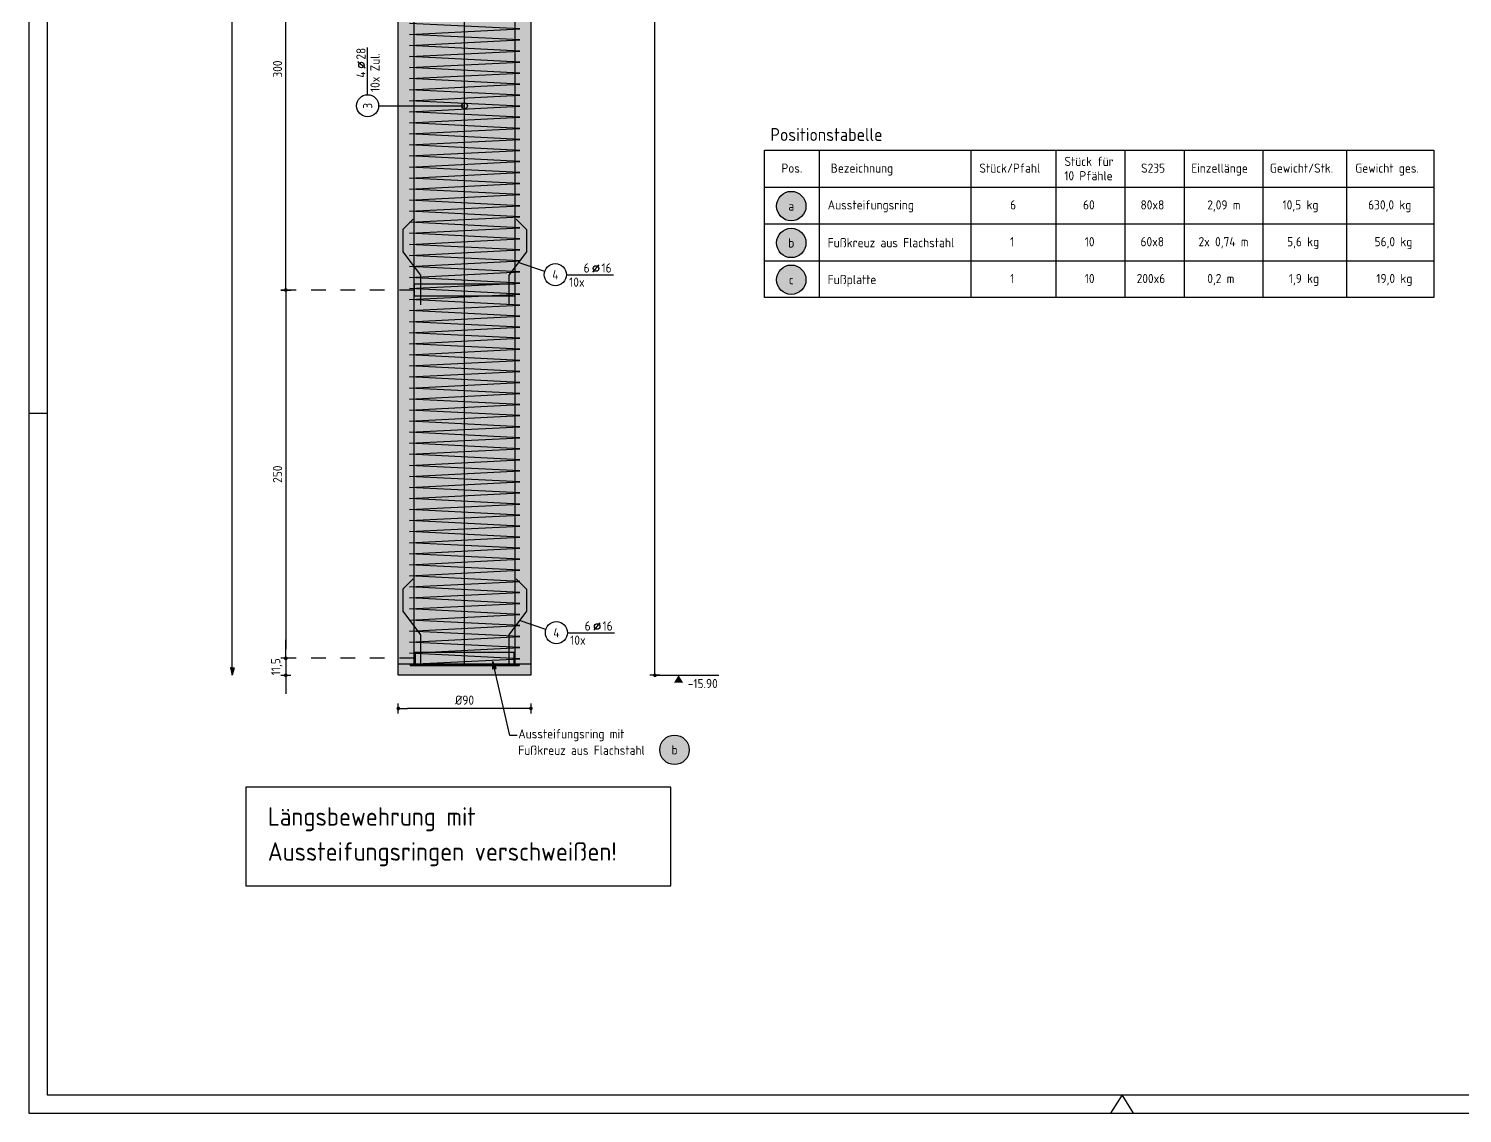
# Model space of a CAD drawing. Extents: x -21.8 to -1.8, y -3.4 to 17.6.
# Drawn here: x -21.82 to -12.09, y -3.39 to 3.97 of the extents above; entities that cross this region are included whole.
import ezdxf
from ezdxf.enums import TextEntityAlignment as Align

# ---------------------------------------------------------------- set-up
doc = ezdxf.new("R2010")
doc.units = 0
doc.header["$LTSCALE"] = 0.25
doc.linetypes.add('AUSGEZOGEN', pattern=[1000.01, 1000, 0.01])
doc.linetypes.add('DASHDOT2', pattern=[0.5, 0.25, -0.125, 0, -0.125])
for name, color, linetype in [('ACHSEN', 7, 'Continuous'), ('BETON', 7, 'Continuous'), ('grau_hell', 7, 'Continuous'), ('grau_mittel', 7, 'Continuous'), ('HILFE', 7, 'Continuous'), ('koten', 7, 'Continuous'), ('MASSE', 7, 'Continuous'), ('POS', 7, 'Continuous'), ('RAHMEN', 7, 'Continuous'), ('RND', 7, 'Continuous'), ('STAHL', 7, 'Continuous'), ('TEXT', 7, 'Continuous')]:
    doc.layers.add(name, color=color, linetype=linetype)
doc.layers.add('NOPLOT', color=7, linetype='Continuous', plot=False)
doc.styles.add('txt', font='isocp.shx')
doc.dimstyles.new('DOT_I', dxfattribs={"dimscale": 0.25, "dimtxt": 0.25, "dimasz": 0.25, "dimexe": 0.1, "dimexo": 0.3, "dimgap": 0.1, "dimtad": 1, "dimdec": 3, "dimzin": 3, "dimtxsty": 'txt', "dimblk": 'DOT', "dimblk1": 'DOT', "dimblk2": 'DOT', "dimsah": 1, "dimcen": 0.1, "dimse1": 1, "dimse2": 1, "dimazin": 0, "dimtfac": 1, "dimtdec": 4, "dimtix": 1, "dimtmove": 2, "dimatfit": 3, "dimfxl": 0, "dimtvp": 1, "dimtolj": 1, "dimtzin": 0, "dimarcsym": 0})

# ---------------------------------------------------------------- blocks, each defined once
blk = doc.blocks.new('DINA1')
at = {"layer": 'RAHMEN'}
for p, q in [((84.1, 0), (84.1, 59.4)), ((0, 0), (84.1, 0))]:
    blk.add_line(p, q, dxfattribs=at)
at = {"layer": 'RAHMEN', "color": 5}
for p, q in [((83.6, 0.5), (83.6, 58.9)), ((2, 0.5), (83.6, 0.5))]:
    blk.add_line(p, q, dxfattribs=at)
at = {"layer": 'RAHMEN', "color": 7, "linetype": 'Continuous'}
for p, q in [((84.1, 30.01), (83.6, 29.7)), ((83.6, 29.7), (84.1, 29.39))]:
    blk.add_line(p, q, dxfattribs=at)
at = {"layer": 'RAHMEN', "color": 7}
blk.add_line((65.1, 0.5), (65.1, 0), dxfattribs=at)
blk = doc.blocks.new('DOT')
at = {"layer": 'MASSE', "color": 7, "linetype": 'Continuous'}
for p, q in [((0, 0), (-1, 0)), ((0, 0.54), (0, -0.54))]:
    blk.add_line(p, q, dxfattribs=at)
at = {"layer": 'MASSE', "color": 7, "linetype": 'Continuous', "const_width": 0.2}
blk.add_lwpolyline([(-0.1, 0, 1), (0.1, 0, 1)], format="xyb", close=True, dxfattribs=at)
blk = doc.blocks.new('*D20')
at = {"layer": 'Defpoints', "color": 0, "linetype": 'AUSGEZOGEN', "transparency": 16777216}
for p in [(-17.5685, 14.6854), (-17.5685, 14.6854), (-17.5685, -0.4146)]:
    blk.add_point(p, dxfattribs=at)
at = {"layer": 'MASSE', "color": 0, "linetype": 'AUSGEZOGEN', "lineweight": -2, "transparency": 16777216}
blk.add_line((-17.5685, -0.3521), (-17.5685, 14.6229), dxfattribs=at)
at = {"layer": 'MASSE', "color": 0, "linetype": 'AUSGEZOGEN', "lineweight": -2, "transparency": 16777216, "xscale": 0.0625, "yscale": 0.0625, "zscale": 0.0625}
for p, rotation in [((-17.5685, 14.6854), 90), ((-17.5685, -0.4146), 270)]:
    blk.add_blockref('DOT', p, dxfattribs=dict(at, rotation=rotation))
at = {"layer": 'MASSE', "color": 0, "linetype": 'AUSGEZOGEN', "transparency": 16777216, "insert": (-17.6247, 7.1354), "char_height": 0.0625, "attachment_point": 5, "rotation": 90, "style": 'txt'}
blk.add_mtext('\\A1;1510', dxfattribs=at)
blk = doc.blocks.new('OKRD_U')
at = {"color": 0, "linetype": 'ByBlock'}
blk.add_solid([(-0.125, -0.202), (0.125, -0.202), (0, 0)], dxfattribs=at)
at = {"color": 0, "linetype": 'ByBlock', "style": 'txt'}
blk.add_attdef('OKRD', (0.25, -0.35), '', height=0.25, dxfattribs=at)
blk = doc.blocks.new('*D21')
at = {"layer": 'Defpoints', "color": 0, "linetype": 'AUSGEZOGEN', "transparency": 16777216}
for p in [(-19.3109, -0.6397), (-19.3109, -0.6397), (-18.4109, -0.6397)]:
    blk.add_point(p, dxfattribs=at)
at = {"layer": 'MASSE', "color": 0, "linetype": 'AUSGEZOGEN', "lineweight": -2, "transparency": 16777216}
blk.add_line((-18.4734, -0.6397), (-19.2484, -0.6397), dxfattribs=at)
at = {"layer": 'MASSE', "color": 0, "linetype": 'AUSGEZOGEN', "lineweight": -2, "transparency": 16777216, "xscale": 0.0625, "yscale": 0.0625, "zscale": 0.0625, "rotation": 180}
blk.add_blockref('DOT', (-19.3109, -0.6397), dxfattribs=at)
at = {"layer": 'MASSE', "color": 0, "linetype": 'AUSGEZOGEN', "lineweight": -2, "transparency": 16777216, "xscale": 0.0625, "yscale": 0.0625, "zscale": 0.0625}
blk.add_blockref('DOT', (-18.4109, -0.6397), dxfattribs=at)
at = {"layer": 'MASSE', "color": 0, "linetype": 'AUSGEZOGEN', "transparency": 16777216, "insert": (-18.8609, -0.5834), "char_height": 0.0625, "attachment_point": 5, "style": 'txt'}
blk.add_mtext('\\A1;%%C90', dxfattribs=at)
blk = doc.blocks.new('*D24')
at = {"layer": 'Defpoints', "color": 0, "linetype": 'AUSGEZOGEN', "transparency": 16777216}
for p in [(-20.0751, -0.2996), (-20.0751, -0.4146), (-20.0751, -0.4146)]:
    blk.add_point(p, dxfattribs=at)
at = {"layer": 'MASSE', "color": 0, "linetype": 'AUSGEZOGEN', "lineweight": -2, "transparency": 16777216}
for p, q in [((-20.0751, -0.2371), (-20.0751, -0.1746)), ((-20.0751, -0.2996), (-20.0751, -0.4146)), ((-20.0751, -0.4771), (-20.0751, -0.5396))]:
    blk.add_line(p, q, dxfattribs=at)
at = {"layer": 'MASSE', "color": 0, "linetype": 'AUSGEZOGEN', "lineweight": -2, "transparency": 16777216, "xscale": 0.0625, "yscale": 0.0625, "zscale": 0.0625}
for p, rotation in [((-20.0751, -0.2996), 270), ((-20.0751, -0.4146), 90)]:
    blk.add_blockref('DOT', p, dxfattribs=dict(at, rotation=rotation))
at = {"layer": 'MASSE', "color": 0, "linetype": 'AUSGEZOGEN', "transparency": 16777216, "insert": (-20.1361, -0.3571), "char_height": 0.0625, "attachment_point": 5, "rotation": 90, "style": 'txt'}
blk.add_mtext('\\A1;11,5', dxfattribs=at)
blk = doc.blocks.new('*D25')
at = {"layer": 'Defpoints', "color": 0, "linetype": 'AUSGEZOGEN', "transparency": 16777216}
for p in [(-20.0751, 2.2004), (-20.0751, -0.2996), (-20.0751, -0.2996)]:
    blk.add_point(p, dxfattribs=at)
at = {"layer": 'MASSE', "color": 0, "linetype": 'AUSGEZOGEN', "lineweight": -2, "transparency": 16777216}
blk.add_line((-20.0751, 2.1379), (-20.0751, -0.2371), dxfattribs=at)
at = {"layer": 'MASSE', "color": 0, "linetype": 'AUSGEZOGEN', "lineweight": -2, "transparency": 16777216, "xscale": 0.0625, "yscale": 0.0625, "zscale": 0.0625}
for p, rotation in [((-20.0751, 2.2004), 90), ((-20.0751, -0.2996), 270)]:
    blk.add_blockref('DOT', p, dxfattribs=dict(at, rotation=rotation))
at = {"layer": 'MASSE', "color": 0, "linetype": 'AUSGEZOGEN', "transparency": 16777216, "insert": (-20.1314, 0.9504), "char_height": 0.0625, "attachment_point": 5, "rotation": 90, "style": 'txt'}
blk.add_mtext('\\A1;250', dxfattribs=at)
blk = doc.blocks.new('*D26')
at = {"layer": 'Defpoints', "color": 0, "linetype": 'AUSGEZOGEN', "transparency": 16777216}
for p in [(-20.0751, 5.2004), (-20.0751, 5.2004), (-20.0751, 2.2004)]:
    blk.add_point(p, dxfattribs=at)
at = {"layer": 'MASSE', "color": 0, "linetype": 'AUSGEZOGEN', "lineweight": -2, "transparency": 16777216}
blk.add_line((-20.0751, 2.2629), (-20.0751, 5.1379), dxfattribs=at)
at = {"layer": 'MASSE', "color": 0, "linetype": 'AUSGEZOGEN', "lineweight": -2, "transparency": 16777216, "xscale": 0.0625, "yscale": 0.0625, "zscale": 0.0625}
for p, rotation in [((-20.0751, 5.2004), 90), ((-20.0751, 2.2004), 270)]:
    blk.add_blockref('DOT', p, dxfattribs=dict(at, rotation=rotation))
at = {"layer": 'MASSE', "color": 0, "linetype": 'AUSGEZOGEN', "transparency": 16777216, "insert": (-20.1314, 3.7004), "char_height": 0.0625, "attachment_point": 5, "rotation": 90, "style": 'txt'}
blk.add_mtext('\\A1;300', dxfattribs=at)
blk = doc.blocks.new('Pfeillinie')
at = {"layer": 'TEXT', "linetype": 'Continuous'}
blk.add_hatch(color=7, dxfattribs=at).paths.add_polyline_path([(0, 0), (-0.8, 0.2), (-0.8, 0), (-0.8, -0.2)])
at = {"layer": 'TEXT', "color": 7, "linetype": 'Continuous'}
for p, q in [((-0.8, 0), (-0.8, 0.2)), ((-0.8, 0.2), (0, 0)), ((-0.8, 0), (-0.8, -0.2)), ((-0.8, -0.2), (0, 0))]:
    blk.add_line(p, q, dxfattribs=at)
blk = doc.blocks.new('pos_ausz')
at = {"layer": 'grau_hell', "true_color": 0xfcfcfc}
blk.add_hatch(color=7, dxfattribs=at).paths.add_polyline_path([(-0.4, 0, 1), (0.4, 0, 1)])
at = {"layer": 'POS', "color": 1, "linetype": 'Continuous'}
blk.add_circle((0, 0), 0.4, dxfattribs=at)
at = {"layer": 'POS', "color": 7, "linetype": 'Continuous', "style": 'txt'}
blk.add_attdef('POSNAME', text='', height=0.25, dxfattribs=at).set_placement((0, 0), align=Align.MIDDLE)
blk.add_attdef('POSABM', (0.6, 0.05), '', height=0.25, dxfattribs=at)
blk = doc.blocks.new('RND_LEI')
at = {"layer": 'RND', "color": 7, "linetype": 'Continuous'}
blk.add_line((1.022, 0.066), (1.19, 0.27), dxfattribs=at)
for centre, radius in [((0, 0), 0.3), ((1.106, 0.168), 0.075)]:
    blk.add_circle(centre, radius, dxfattribs=at)
at = {"layer": 'RND', "color": 7, "linetype": 'Continuous', "style": 'txt'}
blk.add_attdef('POSL', text='', height=0.25, dxfattribs=at).set_placement((0, 0), align=Align.MIDDLE)
blk.add_attdef('ANZ', text='', height=0.25, dxfattribs=at).set_placement((0.931, 0.057), align=Align.RIGHT)
for tag, p in [('DUM', (1.253, 0.057)), ('ABSTD', (1.674, 0.057)), ('POSTXT', (0.374, -0.327))]:
    blk.add_attdef(tag, p, '', height=0.25, dxfattribs=at)

msp = doc.modelspace()

# ---------------------------------------------------------------- hatches: boundary and pattern name
at = {"layer": 'grau_mittel'}
msp.add_hatch(color=61, dxfattribs=at).paths.add_polyline_path([(-18.4109, 14.6854), (-19.3109, 14.6854), (-19.3109, -0.4146), (-18.4109, -0.4146)])

# ---------------------------------------------------------------- linework, layer by layer
at = {"layer": 'ACHSEN', "color": 102, "linetype": 'DASHDOT2'}
for p, q in [((-19.2039, 2.2004), (-20.0751, 2.2004)), ((-19.2039, -0.2996), (-20.0751, -0.2996))]:
    msp.add_line(p, q, dxfattribs=at)
at = {"layer": 'BETON', "color": 6, "linetype": 'AUSGEZOGEN'}
for p, q in [((-19.3109, -0.4146), (-19.3109, 14.6854)), ((-18.4109, 14.6854), (-18.4109, -0.4146)), ((-18.4109, -0.4146), (-19.3109, -0.4146))]:
    msp.add_line(p, q, dxfattribs=at)
at = {"layer": 'HILFE', "color": 102, "linetype": 'AUSGEZOGEN'}
for p, q in [((-16.453, 3.1491), (-16.453, 2.1491)), ((-15.4229, 3.1491), (-15.4229, 2.1491)), ((-14.8454, 3.1491), (-14.8454, 2.1491)), ((-14.3782, 3.1491), (-14.3782, 2.1491)), ((-13.9749, 3.1491), (-13.9749, 2.1491)), ((-13.4407, 3.1491), (-13.4407, 2.1491)), ((-12.8709, 3.1491), (-12.8709, 2.1491)), ((-16.8249, 2.8991), (-12.278, 2.8991)), ((-16.8249, 2.6491), (-12.278, 2.6491)), ((-16.8249, 2.3991), (-12.278, 2.3991)), ((-18.5546, -0.8244), (-18.6691, -0.3222)), ((-17.5685, -0.4146), (-17.1349, -0.4146)), ((-18.504, -0.8244), (-18.5546, -0.8244))]:
    msp.add_line(p, q, dxfattribs=at)
msp.add_lwpolyline([(-16.8249, 3.1491), (-12.278, 3.1491), (-12.278, 2.1491), (-16.8249, 2.1491)], close=True, dxfattribs=at)
at = {"layer": 'NOPLOT', "color": 191, "linetype": 'Continuous'}
msp.add_line((-18.4109, -0.3396), (-19.3109, -0.3396), dxfattribs=at)
at = {"layer": 'POS', "color": 1, "linetype": 'AUSGEZOGEN'}
for centre in [(-16.6427, 2.7702), (-16.6427, 2.5202), (-16.6427, 2.2702), (-17.4353, -0.9205)]:
    msp.add_circle(centre, 0.1, dxfattribs=at)
at = {"layer": 'RND', "color": 7, "linetype": 'AUSGEZOGEN'}
for p, q in [((-19.5195, 3.5259), (-19.5195, 3.8459)), ((-18.1697, 2.3046), (-17.8497, 2.3046)), ((-18.1624, -0.1256), (-17.8424, -0.1256))]:
    msp.add_line(p, q, dxfattribs=at)
at = {"layer": 'RND', "color": 102, "linetype": 'AUSGEZOGEN'}
for p, q in [((-19.4445, 3.4509), (-18.8609, 3.4509)), ((-18.3163, 2.3271), (-18.4961, 2.3867)), ((-18.3089, -0.1031), (-18.4888, -0.0435))]:
    msp.add_line(p, q, dxfattribs=at)
msp.add_lwpolyline([(-20.439, -0.4146), (-20.439, 14.6854)], dxfattribs=at)
at = {"layer": 'RND', "color": 1, "linetype": 'AUSGEZOGEN'}
for points in [[(-19.2039, -0.3396), (-19.2039, 14.6104)], [(-18.5179, -0.3396), (-18.5179, 14.6104)], [(-18.8609, -0.3396), (-18.8609, 11.6604)], [(-19.2359, -0.3396), (-18.4859, -0.3021), (-19.2359, -0.2646), (-18.4859, -0.2271), (-19.2359, -0.1896), (-18.4859, -0.1521), (-19.2359, -0.1146), (-18.4859, -0.0771), (-19.2359, -0.0396), (-18.4859, -0.0021), (-19.2359, 0.0354), (-18.4859, 0.0729), (-19.2359, 0.1104), (-18.4859, 0.1479), (-19.2359, 0.1854), (-18.4859, 0.2229), (-19.2359, 0.2604), (-18.4859, 0.2979), (-19.2359, 0.3354), (-18.4859, 0.3729), (-19.2359, 0.4104), (-18.4859, 0.4479), (-19.2359, 0.4854), (-18.4859, 0.5229), (-19.2359, 0.5604), (-18.4859, 0.5979), (-19.2359, 0.6354), (-18.4859, 0.6729), (-19.2359, 0.7104), (-18.4859, 0.7479), (-19.2359, 0.7854), (-18.4859, 0.8229), (-19.2359, 0.8604), (-18.4859, 0.8979), (-19.2359, 0.9354), (-18.4859, 0.9729), (-19.2359, 1.0104), (-18.4859, 1.0479), (-19.2359, 1.0854), (-18.4859, 1.1229), (-19.2359, 1.1604), (-18.4859, 1.1979), (-19.2359, 1.2354), (-18.4859, 1.2729), (-19.2359, 1.3104), (-18.4859, 1.3479), (-19.2359, 1.3854), (-18.4859, 1.4229), (-19.2359, 1.4604), (-18.4859, 1.4979), (-19.2359, 1.5354), (-18.4859, 1.5729), (-19.2359, 1.6104), (-18.4859, 1.6479), (-19.2359, 1.6854), (-18.4859, 1.7229), (-19.2359, 1.7604), (-18.4859, 1.7979), (-19.2359, 1.8354), (-18.4859, 1.8729), (-19.2359, 1.9104), (-18.4859, 1.9479), (-19.2359, 1.9854), (-18.4859, 2.0229), (-19.2359, 2.0604), (-18.4859, 2.0979), (-19.2359, 2.1354), (-18.4859, 2.1729), (-19.2359, 2.2104), (-18.4859, 2.2479), (-19.2359, 2.2854), (-18.4859, 2.3229), (-19.2359, 2.3604), (-18.4859, 2.3979), (-19.2359, 2.4354), (-18.4859, 2.4729), (-19.2359, 2.5104), (-18.4859, 2.5479), (-19.2359, 2.5854), (-18.4859, 2.6229), (-19.2359, 2.6604), (-18.4859, 2.6979), (-19.2359, 2.7354), (-18.4859, 2.7729), (-19.2359, 2.8104), (-18.4859, 2.8479), (-19.2359, 2.8854), (-18.4859, 2.9229), (-19.2359, 2.9604), (-18.4859, 2.9979), (-19.2359, 3.0354), (-18.4859, 3.0729), (-19.2359, 3.1104), (-18.4859, 3.1479), (-19.2359, 3.1854), (-18.4859, 3.2229), (-19.2359, 3.2604), (-18.4859, 3.2979), (-19.2359, 3.3354), (-18.4859, 3.3729), (-19.2359, 3.4104), (-18.4859, 3.4479), (-19.2359, 3.4854), (-18.4859, 3.5229), (-19.2359, 3.5604), (-18.4859, 3.5979), (-19.2359, 3.6354), (-18.4859, 3.6729), (-19.2359, 3.7104), (-18.4859, 3.7479), (-19.2359, 3.7854), (-18.4859, 3.8229), (-19.2359, 3.8604), (-18.4859, 3.8979), (-19.2359, 3.9354), (-18.4859, 3.9729), (-19.2359, 4.0104)], [(-19.2102, 2.6811), (-19.2809, 2.6104), (-19.2809, 2.4604), (-19.1609, 2.3004), (-19.1609, 2.1004)], [(-18.5116, 2.6811), (-18.4409, 2.6104), (-18.4409, 2.4604), (-18.5609, 2.3004), (-18.5609, 2.1004)], [(-19.2102, 0.2411), (-19.2809, 0.1704), (-19.2809, 0.0204), (-19.1609, -0.1396), (-19.1609, -0.3396)], [(-18.5116, 0.2411), (-18.4409, 0.1704), (-18.4409, 0.0204), (-18.5609, -0.1396), (-18.5609, -0.3396)]]:
    msp.add_lwpolyline(points, dxfattribs=at)
at = {"layer": 'RND', "color": 7, "linetype": 'AUSGEZOGEN'}
msp.add_circle((-18.8609, 3.4509), 0.02, dxfattribs=at)
at = {"layer": 'STAHL', "color": 102, "linetype": 'AUSGEZOGEN'}
for p, q in [((-19.1959, -0.2596), (-19.1959, -0.3396)), ((-18.5259, -0.2596), (-18.5259, -0.3396)), ((-19.2309, -0.3396), (-19.2309, -0.3476)), ((-19.2309, -0.3396), (-18.4909, -0.3396)), ((-19.2309, -0.3476), (-18.4909, -0.3476)), ((-18.4909, -0.3396), (-18.4909, -0.3476))]:
    msp.add_line(p, q, dxfattribs=at)
for points in [[(-19.2039, 2.1604), (-18.5179, 2.1604), (-18.5179, 2.2404), (-19.2039, 2.2404)], [(-19.2039, -0.3396), (-18.5179, -0.3396), (-18.5179, -0.2596), (-19.2039, -0.2596)]]:
    msp.add_lwpolyline(points, close=True, dxfattribs=at)
at = {"layer": 'TEXT', "color": 6, "linetype": 'AUSGEZOGEN'}
msp.add_lwpolyline([(-20.3476, -1.8431), (-17.4597, -1.8431), (-17.4597, -1.175), (-20.3476, -1.175)], close=True, dxfattribs=at)

# ---------------------------------------------------------------- block references
at = {"layer": 'koten', "color": 7, "linetype": 'AUSGEZOGEN', "xscale": 0.25, "yscale": 0.25, "zscale": 0.25}
msp.add_blockref('OKRD_U', (-17.4078, -0.4146), dxfattribs=at).add_auto_attribs({'OKRD': '-15.90'})
at = {"layer": 'POS', "color": 7, "linetype": 'AUSGEZOGEN', "xscale": 0.25, "yscale": 0.25, "zscale": 0.25}
for p, values in [((-16.6427, 2.7702), {'POSNAME': 'a'}), ((-16.6427, 2.5202), {'POSNAME': 'b'}), ((-16.6427, 2.2702), {'POSNAME': 'c'}), ((-17.4353, -0.9205), {'POSNAME': 'b'})]:
    msp.add_blockref('pos_ausz', p, dxfattribs=at).add_auto_attribs(values)
at = {"layer": 'RAHMEN', "xscale": 0.25, "yscale": 0.25, "zscale": 0.25, "rotation": 270}
msp.add_blockref('DINA1', (-21.8212, 17.637), dxfattribs=at)
at = {"layer": 'RND', "color": 7, "linetype": 'AUSGEZOGEN', "xscale": 0.25, "yscale": 0.25, "zscale": 0.25, "rotation": 90}
msp.add_blockref('RND_LEI', (-19.5195, 3.4509), dxfattribs=at).add_auto_attribs({'POSL': '3', 'DUM': '28', 'ANZ': '4', 'POSTXT': '10x Zul.'})
at = {"layer": 'RND', "color": 7, "linetype": 'AUSGEZOGEN', "xscale": 0.25, "yscale": 0.25, "zscale": 0.25}
for p in [(-18.2447, 2.3046), (-18.2374, -0.1256)]:
    msp.add_blockref('RND_LEI', p, dxfattribs=at).add_auto_attribs({'POSL': '4', 'DUM': '16', 'ANZ': '6', 'POSTXT': '10x'})
at = {"layer": 'RND', "color": 102, "linetype": 'AUSGEZOGEN', "xscale": 0.0625, "yscale": 0.0625, "zscale": 0.0625}
for p, rotation in [((-20.439, -0.4146), 270), ((-18.6691, -0.3222), 102.8497834307456)]:
    msp.add_blockref('Pfeillinie', p, dxfattribs=dict(at, rotation=rotation))

# ---------------------------------------------------------------- texts
at = {"layer": 'TEXT', "color": 1, "linetype": 'AUSGEZOGEN', "style": 'txt'}
msp.add_text('Positionstabelle', height=0.0875, dxfattribs=at).set_placement((-16.7844, 3.2123))
at = {"layer": 'TEXT', "color": 7, "linetype": 'AUSGEZOGEN', "style": 'txt'}
for s, p in [('Pos.', (-16.7089, 2.9967)), ('Bezeichnung', (-16.374, 2.9967)), ('Stück/Pfahl', (-15.3646, 2.9966)), ('Stück für', (-14.7871, 3.0423)), ('S235', (-14.2673, 2.9966)), ('Einzellänge', (-13.926, 2.9966)), ('Gewicht/Stk.', (-13.3924, 2.9966)), ('Gewicht ges.', (-12.8126, 2.9966)), ('10 Pfähle', (-14.7883, 2.945)), ('Aussteifungsring', (-16.3949, 2.7472)), ('6', (-15.1563, 2.7472)), ('60', (-14.6611, 2.7472)), ('80x8', (-14.2708, 2.7472)), ('2,09 m', (-13.8175, 2.7472)), ('10,5 kg', (-13.3064, 2.7472)), ('630,0 kg', (-12.7253, 2.7472)), ('Fußkreuz aus Flachstahl', (-16.3951, 2.4906)), ('1', (-15.1563, 2.4972)), ('10', (-14.6495, 2.4972)), ('60x8', (-14.2709, 2.4972)), ('2x 0,74 m', (-13.8768, 2.4972)), ('5,6 kg', (-13.2755, 2.4972)), ('56,0 kg', (-12.6814, 2.4972)), ('Fußplatte', (-16.3951, 2.2406)), ('1', (-15.1563, 2.2472)), ('10', (-14.6495, 2.2472)), ('200x6', (-14.2971, 2.2472)), ('0,2 m', (-13.8175, 2.2472)), ('1,9 kg', (-13.2639, 2.2472)), ('19,0 kg', (-12.6691, 2.2472)), ('Aussteifungsring mit', (-18.4964, -0.8431)), ('Fußkreuz aus Flachstahl', (-18.4964, -0.9547))]:
    msp.add_text(s, height=0.0625, dxfattribs=at).set_placement(p)
at = {"layer": 'TEXT', "color": 6, "linetype": 'AUSGEZOGEN', "style": 'txt'}
for s, p in [('Längsbewehrung mit ', (-20.1971, -1.4357)), ('Aussteifungsringen verschweißen!', (-20.1971, -1.6732))]:
    msp.add_text(s, height=0.125, dxfattribs=at).set_placement(p)

# ---------------------------------------------------------------- dimensions: what is measured, and where the dimension line sits
at = {"layer": 'MASSE', "color": 7, "linetype": 'AUSGEZOGEN'}
for base, p1, p2, override, picture, middle in [((-17.5685, 14.6854), (-17.5685, -0.4146), (-17.5685, 14.6854), {"dimdec": 0, "dimlfac": 100}, '*D20', (-17.6247, 7.1354)), ((-20.0751, 5.2004), (-20.0751, 2.2004), (-20.0751, 5.2004), {"dimdec": 0, "dimlfac": 100}, '*D26', (-20.1314, 3.7004)), ((-20.0751, -0.2996), (-20.0751, 2.2004), (-20.0751, -0.2996), {"dimdec": 0, "dimlfac": 100}, '*D25', (-20.1314, 0.9504)), ((-20.0751, -0.4146), (-20.0751, -0.2996), (-20.0751, -0.4146), {"dimscale": 0.25, "dimdec": 1, "dimlfac": 100}, '*D24', (-20.1361, -0.3571))]:
    dim = msp.add_linear_dim(base=base, p1=p1, p2=p2, angle=90, dimstyle='DOT_I', override=override, dxfattribs=at)
    dim.commit()
    dim.dimension.update_dxf_attribs({"geometry": picture, "text_midpoint": middle})
dim = msp.add_linear_dim(base=(-19.3109, -0.6397), p1=(-18.4109, -0.6397), p2=(-19.3109, -0.6397), text='%%C<>', dimstyle='DOT_I', override={"dimscale": 0.25, "dimdec": 0, "dimlfac": 100}, dxfattribs=at)
dim.commit()
dim.dimension.update_dxf_attribs({"geometry": '*D21', "text_midpoint": (-18.8609, -0.5834)})

doc.saveas('drawing.dxf')
